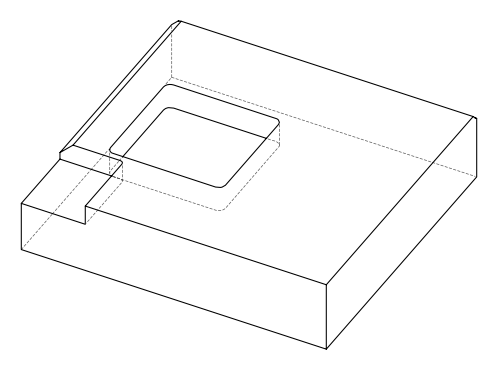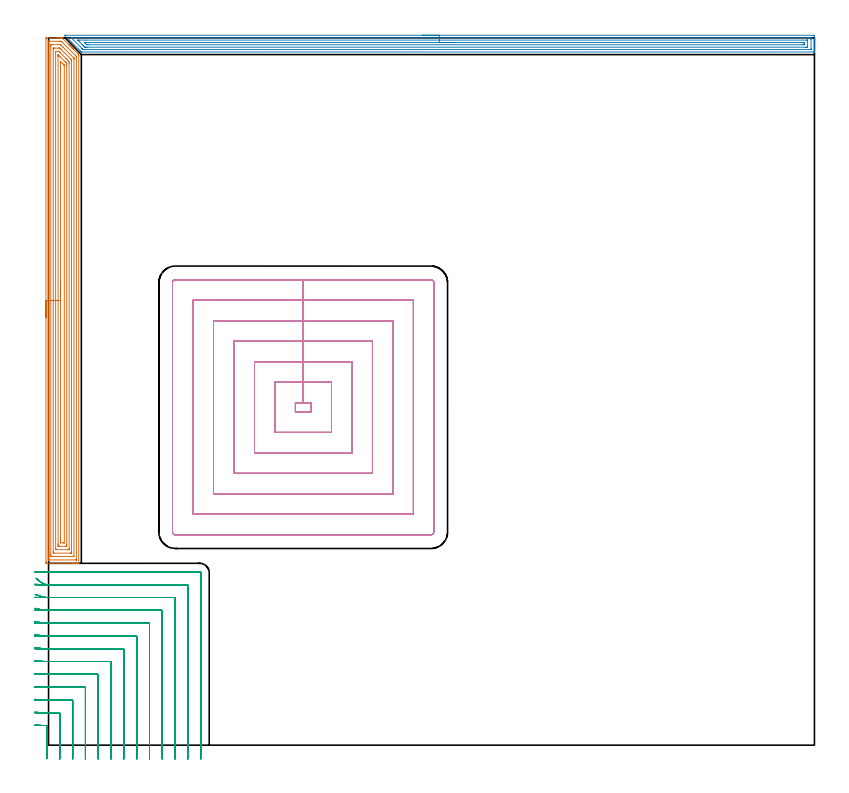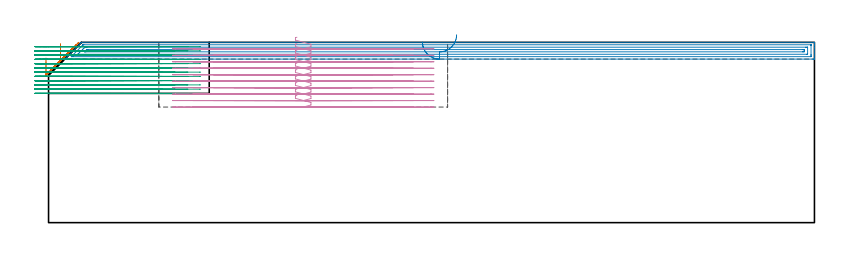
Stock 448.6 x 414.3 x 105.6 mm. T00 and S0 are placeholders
(PLAN: 4 operations, 2 tool changes, 118.7 min)
(1 AREA_MILL | FG_CHAMFER_SURFACE | UGT0205_001 | 17.45 min | 58164 mm3)
(2 AREA_MILL_1 | FG_CHAMFER_SURFACE_1 | UGT0205_001 | 14.11 min | 20755 mm3)
(3 MILL_CORNER_NOTCH_RECTANGULAR | CORNER_NOTCH_RECTANGULAR | NXT0201_013 | Follow Part, ap 2.5, ae 75% | 40.28 min | 298063 mm3)
(4 MILL_RECTANGULAR_POCKET | POCKET_RECTANGULAR_STRAIGHT | NXT0201_012 | Follow Part, ap 4, ae 75% | 46.9 min | 1057171 mm3)
(TOOL UGT0205_001 | Chamfer Mill 20 x 3 x 45 deg. | D20 FL50 Z2)
(TOOL NXT0201_013 | ENDMILL 10mm | D10 FL30 Z4)
(TOOL NXT0201_012 | ENDMILL 16mm [2P460-1600-NA 1630] | D16 FL38 Z6)
(OP 1 AREA_MILL)
G17 G21 G94 G90
T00 M6
G54
G17 G0 G90 X-1.5 Y250.4 S1061 M3
G43 Z115.6 H0
Z96.4
G94 G1 Y250.438 Z95.528 F250.
Y250.552 Z94.664
Y250.741 Z93.812
Y251.003 Z92.98
Y251.337 Z92.174
Y251.74 Z91.4
Y252.208 Z90.664
Y252.74 Z89.972
Y253.329 Z89.329
Y253.972 Z88.74
Y254.664 Z88.208
Y255.4 Z87.74
Y256.174 Z87.337
Y256.98 Z87.003
Y257.812 Z86.741
Y258.663 Z86.552
Y259.528 Z86.438
Y260.4 Z86.4
Y413.677
X-1.497 Y414.071 Z86.402
X-1.493 Y414.29 Z86.405
X-1.11 Y414.3 Z86.788
X5.03 Z92.924
X5.561 Z93.457
X5.907 Z93.803
X6.438 Z94.334
X6.784 Z94.679
X7.861 Z95.759
X7.881 Y414.298 Z95.779
X7.896 Y414.293 Z95.794
X7.929 Y414.272 Z95.827
X8.1 Y414.102 Z95.996
X8.226 Y413.974 Z96.125
X8.492 Y413.708 Z96.392
X11.71 Y410.491 Z99.609
X11.755 Y410.447 Z99.652
X11.801 Y410.399 Z99.7
X11.997 Y410.204 Z99.896
X12.047 Y410.155 Z99.944
X12.099 Y410.102 Z99.998
X12.284 Y409.917 Z100.183
X12.339 Y409.862 Z100.236
X12.397 Y409.804 Z100.296
X12.571 Y409.63 Z100.47
X12.632 Y409.57 Z100.528
X12.695 Y409.506 Z100.594
X12.858 Y409.343 Z100.757
X12.924 Y409.278 Z100.82
X12.993 Y409.208 Z100.892
X13.145 Y409.056 Z101.044
X13.216 Y408.985 Z101.113
X13.291 Y408.91 Z101.19
X13.432 Y408.768 Z101.331
X13.509 Y408.693 Z101.405
X13.588 Y408.612 Z101.488
X13.719 Y408.481 Z101.618
X13.801 Y408.401 Z101.697
X13.886 Y408.314 Z101.786
X14.006 Y408.194 Z101.905
X14.093 Y408.108 Z101.99
X14.184 Y408.016 Z102.084
X14.293 Y407.907 Z102.192
X14.386 Y407.816 Z102.282
X14.482 Y407.718 Z102.381
X14.58 Y407.62 Z102.48
X14.678 Y407.524 Z102.574
X15.848 Y406.354 Z103.744
X17.309 Y404.892 Z105.206
X17.461 Y404.739 Z105.361
X17.529 Y404.67 Z105.428
X17.699 Y404.495 Z105.586
X17.7 Y403.845 Z105.6
Y106.677
X17.697 Y106.51 Z105.588
X17.548 Y106.502 Z105.44
X17.391 Y106.5 Z105.291
X17.126 Z105.025
X16.432 Z104.327
X15.209 Z103.106
X14.678 Z102.573
X14.066 Z101.962
X-1.11 Z86.788
X-1.492 Y106.51 Z86.405
X-1.497 Y106.729 Z86.402
X-1.499 Y107.123 Z86.401
X-1.5 Y107.521 Z86.4
Y260.4
X-0.086 Z87.814
Y411.739
X-0.085 Y411.889 Z87.815
X-0.081 Y412.26 Z87.819
X-0.079 Y412.279 Z87.821
X-0.07 Y412.29 Z87.83
X0. Y412.294 Z87.9
X0.107 Y412.298 Z88.007
X0.242 Y412.3 Z88.142
X6.381 Z94.281
X6.784 Y412.297 Z94.684
X7.268 Y412.29 Z95.168
X7.466 Y412.272 Z95.366
X7.661 Y412.084 Z95.561
X7.86 Y411.889 Z95.76
X15.555 Y404.194 Z103.455
X15.902 Y403.845 Z103.802
X16.263 Y403.476 Z104.163
X16.279 Y403.424 Z104.179
X16.281 Y403.38 Z104.181
X16.284 Y403.287 Z104.184
X16.285 Y403.101 Z104.185
X16.286 Y402.952 Z104.186
X16.285 Y109.061 Z104.185
Y108.911
X16.28 Y108.54 Z104.18
X16.279 Y108.521 Z104.179
X16.27 Y108.51 Z104.17
X16.2 Y108.506 Z104.1
X16.093 Y108.502 Z103.993
X15.958 Y108.5 Z103.858
X0.17 Z88.07
X-0.016 Y108.503 Z87.884
X-0.049 Y108.506 Z87.851
X-0.079 Y108.51 Z87.821
X-0.08 Y108.554 Z87.82
X-0.084 Y108.76 Z87.816
X-0.085 Y108.911 Z87.815
X-0.086 Y109.655 Z87.814
Y260.4
X1.328 Z89.228
X1.329 Y409.404 Z89.229
X1.334 Y410.102 Z89.234
X1.335 Y410.291 Z89.235
X2.399 Y410.3 Z90.299
X6.591 Y410.299 Z94.491
X6.784 Y410.295 Z94.684
X6.977 Y410.29 Z94.877
X7.187 Y410.102 Z95.087
X7.661 Y409.637 Z95.561
X8.093 Y409.208 Z95.993
X8.539 Y408.762 Z96.439
X14.678 Y402.622 Z102.578
X14.816 Y402.481 Z102.716
X14.849 Y402.444 Z102.749
X14.863 Y402.426 Z102.763
X14.865 Y402.385 Z102.765
X14.869 Y402.255 Z102.769
X14.871 Y402.058 Z102.771
Y401.861
Y111.396
X14.866 Y110.698 Z102.766
X14.864 Y110.509 Z102.764
X13.801 Y110.5 Z101.701
X2.399 Z90.299
X1.715 Y110.502 Z89.615
X1.522 Y110.506 Z89.422
X1.335 Y110.511 Z89.235
X1.332 Y110.698 Z89.232
X1.33 Y110.894 Z89.23
X1.329 Y111.592 Z89.229
Y111.789
X1.328 Y260.4 Z89.228
X2.743 Z90.643
Y407.42
X2.744 Y407.963 Z90.644
X2.746 Y408.145 Z90.646
X2.749 Y408.281 Z90.649
X2.845 Y408.29 Z90.745
X3.276 Y408.3 Z91.176
X3.29 Z91.19
X5.907 Z93.807
X6.353 Y408.298 Z94.253
X6.46 Y408.294 Z94.36
X6.513 Y408.29 Z94.413
X6.571 Y408.268 Z94.471
X6.784 Y408.061 Z94.684
X7.431 Y407.42 Z95.331
X7.661 Y407.19 Z95.561
X12.924 Y401.927 Z100.824
X13.301 Y401.547 Z101.201
X13.395 Y401.449 Z101.295
X13.439 Y401.4 Z101.339
X13.45 Y401.344 Z101.35
X13.453 Y401.164 Z101.353
X13.457 Y400.621 Z101.357
Y113.38
X13.456 Y112.837 Z101.356
X13.454 Y112.655 Z101.354
X13.45 Y112.52 Z101.35
X13.355 Y112.51 Z101.255
X12.924 Y112.5 Z100.824
X12.91 Z100.81
X3.262 Z91.162
X2.846 Y112.508 Z90.746
X2.749 Y112.511 Z90.649
X2.746 Y112.577 Z90.646
X2.744 Y112.645 Z90.644
X2.743 Y113.029 Z90.643
Y113.38
Y260.4
X4.157 Z92.057
Y405.629
X4.161 Y406.078 Z92.061
X4.164 Y406.29 Z92.064
X4.379 Y406.296 Z92.279
X5.03 Y406.299 Z92.93
X5.254 Z93.154
X5.907 Y406.29 Z93.807
X6.117 Y406.273 Z94.017
X6.332 Y406.063 Z94.232
X6.769 Y405.633 Z94.669
X10.293 Y402.109 Z98.193
X11.17 Y401.23 Z99.07
X11.234 Y401.164 Z99.134
X12.041 Y400.276 Z99.941
X12.042 Y400.27 Z99.942
X12.043 Y399.381 Z99.943
Y115.171
X12.038 Y114.722 Z99.938
X12.036 Y114.51 Z99.936
X11.821 Y114.504 Z99.721
X11.17 Y114.501 Z99.07
X10.947 Y114.5 Z98.847
X4.807 Y114.501 Z92.707
X4.287 Y114.508 Z92.187
X4.164 Y114.511 Z92.064
X4.161 Y114.722 Z92.061
X4.157 Y115.163 Z92.057
Y260.4
X5.571 Z93.471
Y403.294
X5.573 Y403.845 Z93.473
X5.576 Y404.183 Z93.476
X5.579 Y404.29 Z93.479
X5.628 Z93.528
X5.658 Y404.282 Z93.558
X5.712 Y404.232 Z93.612
X5.907 Y404.043 Z93.807
X6.107 Y403.845 Z94.007
X6.784 Y403.168 Z94.684
X9.681 Y400.27 Z97.581
X10.293 Y399.648 Z98.193
X10.548 Y399.377 Z98.448
X10.622 Y399.286 Z98.522
X10.624 Y399.205 Z98.524
X10.627 Y399.036 Z98.527
X10.629 Y398.483 Z98.529
Y398.14
Y117.506
X10.627 Y116.955 Z98.527
X10.623 Y116.618 Z98.523
X10.62 Y116.51 Z98.52
X10.516 Y116.507 Z98.416
X10.293 Y116.503 Z98.193
X9.861 Y116.5 Z97.761
X6.353 Z94.253
X5.907 Y116.502 Z93.807
X5.759 Y116.505 Z93.659
X5.64 Y116.51 Z93.54
X5.578 Y116.523 Z93.478
X5.576 Y116.612 Z93.476
X5.573 Y116.955 Z93.473
X5.572 Y117.297 Z93.472
X5.571 Y117.848 Z93.471
Y260.4
X6.985 Z94.885
Y399.377
X6.986 Y400.064 Z94.886
X6.989 Y400.27 Z94.889
X6.992 Y400.44 Z94.892
X6.998 Y400.493 Z94.898
X7.036 Y400.458 Z94.936
X7.231 Y400.27 Z95.131
X8.539 Y398.964 Z96.439
X9.018 Y398.483 Z96.918
X9.181 Y398.312 Z97.081
X9.207 Y398.284 Z97.107
X9.21 Y398.266 Z97.11
X9.212 Y398.224 Z97.112
X9.214 Y398.138 Z97.114
Y118.742
X9.212 Y118.57 Z97.112
X9.21 Y118.528 Z97.11
X9.209 Y118.515 Z97.109
X9.171 Y118.51 Z97.071
X9.014 Y118.505 Z96.914
X8.776 Y118.501 Z96.676
X7.02 Y118.502 Z94.92
X6.999 Y118.506 Z94.899
X6.992 Y118.509 Z94.892
X6.99 Y118.533 Z94.89
X6.987 Y118.742 Z94.887
X6.985 Y119.431 Z94.885
Y119.636
Y260.4
Y261.272 Z94.923
Y262.136 Z95.037
Y262.988 Z95.226
Y263.82 Z95.488
Y264.626 Z95.822
Y265.4 Z96.225
Y266.136 Z96.694
Y266.828 Z97.225
Y267.471 Z97.814
Y268.06 Z98.457
Y268.591 Z99.15
Y269.06 Z99.885
Y269.463 Z100.659
Y269.797 Z101.465
Y270.059 Z102.297
Y270.248 Z103.149
Y270.362 Z104.014
Y270.4 Z104.885
G0 Z115.6
M5
M2
(OP 2 AREA_MILL_1)
G17 G21 G94 G90
T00 M6
G54
G17 G0 G90 X219. Y415.8 S1061 M3
G43 Z115.6 H0
Z105.8
G94 G1 X219.038 Z104.928 F250.
X219.152 Z104.064
X219.341 Z103.212
X219.603 Z102.38
X219.937 Z101.574
X220.34 Z100.8
X220.808 Z100.064
X221.34 Z99.372
X221.929 Z98.729
X222.572 Z98.14
X223.264 Z97.608
X224. Z97.14
X224.774 Z96.737
X225.58 Z96.403
X226.412 Z96.141
X227.264 Z95.952
X228.128 Z95.838
X229. Z95.8
X447.976
X448.387 Y415.796 Z95.803
X448.59 Y415.792 Z95.806
X448.6 Y415.585 Z96.013
Y409.133 Z102.462
Y407.716 Z103.88
Y407.366 Z104.229
Y406.665 Z104.935
Y406.382 Z105.218
X448.593 Y406.015 Z105.576
X448.591 Y406.003 Z105.588
X448.423 Y406. Z105.6
X19.409
X19.204 Y406.004 Z105.589
X19.183 Y406.02 Z105.574
X19.053 Y406.146 Z105.451
X18.515 Y406.685 Z104.914
X9.577 Y415.623 Z95.976
X9.447 Y415.76 Z95.839
X9.416 Y415.796 Z95.803
X9.557 Y415.8 Z95.8
X9.577
X229.
Y414.386 Z97.214
X446.239 Y414.385 Z97.215
X446.58 Y414.379 Z97.221
X446.59 Y414.269 Z97.331
X446.597 Y414.031 Z97.569
X446.599 Y413.551 Z98.049
X446.6 Y413.144 Z98.456
X446.599 Y407.844 Z103.756
X446.59 Y407.436 Z104.164
X446.588 Y407.42 Z104.18
X446.583 Y407.418 Z104.182
X446.558 Y407.416 Z104.184
X446.505 Y407.415 Z104.185
X446.4 Y407.414 Z104.186
X20.7 Y407.415 Z104.185
X20.279 Y407.42 Z104.18
X20.255 Y407.421 Z104.179
X20.224 Y407.438 Z104.162
X20.138 Y407.518 Z104.082
X20.011 Y407.641 Z103.959
X19.856 Y407.794 Z103.806
X19.4 Y408.249 Z103.351
X13.599 Y414.052 Z97.548
X13.383 Y414.274 Z97.326
X13.293 Y414.369 Z97.231
X13.599 Y414.383 Z97.217
X13.65 Y414.384 Z97.216
X14.493 Y414.386 Z97.214
X229.
Y412.972 Z98.628
X444.094 Y412.971 Z98.629
X444.401 Y412.969 Z98.631
X444.503 Y412.968 Z98.632
X444.576 Y412.965 Z98.635
X444.59 Y412.864 Z98.736
X444.595 Y412.667 Z98.933
X444.599 Y412.471 Z99.129
Y409.133 Z102.467
X444.597 Y408.939 Z102.661
X444.59 Y408.871 Z102.729
X444.584 Y408.835 Z102.765
X444.554 Y408.834 Z102.766
X444.401 Y408.831 Z102.769
X443.815 Y408.829 Z102.771
X443.507 Y408.828 Z102.772
X22.537 Y408.829 Z102.771
X21.95 Y408.83 Z102.77
X21.643 Y408.832 Z102.768
X21.337 Y408.836 Z102.764
X21.266 Y408.845 Z102.755
X21.223 Y408.884 Z102.716
X21.137 Y408.966 Z102.634
X20.967 Y409.133 Z102.467
X20.749 Y409.35 Z102.25
X20.083 Y410.016 Z101.584
X18.068 Y412.031 Z99.569
X17.435 Y412.667 Z98.933
X17.174 Y412.934 Z98.666
X17.156 Y412.965 Z98.635
X17.174 Y412.966 Z98.634
X17.761 Y412.971 Z98.629
X21.941 Y412.972 Z98.628
X229.
Y411.557 Z100.043
X441.72
X441.95 Y411.556 Z100.044
X442.473 Y411.55 Z100.05
X442.59 Y411.543 Z100.057
X442.6 Y410.9 Z100.7
X442.594 Y410.465 Z101.135
X442.59 Y410.254 Z101.346
X442.378 Y410.249 Z101.351
X441.72 Y410.244 Z101.356
X441.49 Y410.243 Z101.357
X23.201
X22.537 Y410.247 Z101.353
X22.301 Y410.25 Z101.35
X22.207 Y410.342 Z101.258
X22.107 Y410.442 Z101.158
X21.648 Y410.9 Z100.7
X21.215 Y411.341 Z100.259
X21.016 Y411.544 Z100.056
X21.116 Y411.55 Z100.05
X21.643 Y411.556 Z100.044
X21.872 Y411.557 Z100.043
X229.
X229.872 Z100.081
X230.736 Z100.195
X231.588 Z100.383
X232.42 Z100.646
X233.226 Z100.98
X234. Z101.382
X234.736 Z101.851
X235.428 Z102.382
X236.071 Z102.972
X236.66 Z103.615
X237.192 Z104.307
X237.66 Z105.043
X238.063 Z105.816
X238.397 Z106.622
X238.659 Z107.454
X238.848 Z108.306
X238.962 Z109.171
X239. Z110.043
G0 Z115.6
M5
M2
(OP 3 MILL_CORNER_NOTCH_RECTANGULAR)
G17 G21 G94 G90
T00 M6
G54
G17 G0 G90 X-0.9 Y-7.918 S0 M3
G43 Z115.6 H0
Z103.108
G94 G1 Y-4.918 F250.
Y11.016 F500.
G3 X-1.386 Y11.51 R0.5
G2 X-5. Y11.636 R90.
G1 X-7.995 Y11.801 F250.
G0 Z115.6
X6.6 Y-8.
Z103.108
G1 Y-5.
Y18.506 F500.
G3 X6.106 Y19. R0.5
G1 X-0.058
G2 X-5. Y19.148 R82.5
G1 X-7.995 Y19.328 F250.
G0 Z115.6
X14.1 Y-8.
Z103.108
G1 Y-5.
Y26.006 F500.
G3 X13.606 Y26.5 R0.5
G1 X-0.058
G2 X-5. Y26.663 R75.
G1 X-7.993 Y26.861 F250.
G0 Z115.6
X21.6 Y-8.
Z103.108
G1 Y-5.
Y33.505 F500.
G3 X21.105 Y34. R0.5
G1 X-0.058
G2 X-5. Y34.181 R67.5
G1 X-7.992 Y34.401 F250.
G0 Z115.6
X29.1 Y-8.
Z103.108
G1 Y-5.
Y41.005 F500.
G3 X28.605 Y41.5 R0.5
G1 X-0.058
G2 X-5. Y41.704 R60.
G1 X-7.99 Y41.951 F250.
G0 Z115.6
X36.6 Y-8.
Z103.108
G1 Y-5.
Y48.505 F500.
G3 X36.105 Y49. R0.5
G1 X-0.058
G2 X-5. Y49.233 R52.5
G1 X-7.987 Y49.516 F250.
G0 Z115.6
X44.1 Y-8.
Z103.108
G1 Y-5.
Y56.005 F500.
G3 X43.605 Y56.5 R0.5
G1 X-0.058
G2 X-5. Y56.772 R45.
G1 X-7.982 Y57.102 F250.
G0 Z115.6
X51.6 Y-8.
Z103.108
G1 Y-5.
Y63.504 F500.
G3 X51.104 Y64. R0.5
G1 X-0.058
G2 X-5. Y64.327 R37.5
G1 X-7.974 Y64.722 F250.
G0 Z115.6
X59.1 Y-8.
Z103.108
G1 Y-5.
Y71.004 F500.
G3 X58.604 Y71.5 R0.5
G1 X-0.058
G2 X-5. Y71.91 R30.
G1 X-7.959 Y72.404 F250.
G0 Z115.6
X66.6 Y-8.
Z103.108
G1 Y-5.
Y78.504 F500.
G3 X66.104 Y79. R0.5
G1 X-0.058
G2 X-5. Y79.549 R22.5
G1 X-7.927 Y80.208 F250.
G0 Z115.6
X74.1 Y-8.
Z103.108
G1 Y-5.
Y86.004 F500.
G3 X73.604 Y86.5 R0.5
G1 X-0.058
G2 X-5. Y87.338 R15.
G1 X-7.832 Y88.326 F250.
G0 Z115.6
X81.6 Y-8.
Z103.108
G1 Y-5.
Y93.504 F500.
G3 X81.104 Y94. R0.5
G1 X-0.058
G2 X-5. Y95.859 R7.5
G1 X-7.257 Y97.835 F250.
G0 Z115.6
X89.1 Y-8.
Z103.108
G1 Y-5.
Y101.003 F500.
G3 X88.603 Y101.5 R0.5
G1 X-0.058
X-3.058 F250.
G0 Z115.6
X-0.9 Y-7.918
Z100.617
G1 Y-4.918
Y11.016 F500.
G3 X-1.386 Y11.51 R0.5
G2 X-5. Y11.636 R90.
G1 X-7.995 Y11.801 F250.
G0 Z115.6
X6.6 Y-8.
Z100.617
G1 Y-5.
Y18.506 F500.
G3 X6.106 Y19. R0.5
G1 X-0.058
G2 X-5. Y19.148 R82.5
G1 X-7.995 Y19.328 F250.
G0 Z115.6
X14.1 Y-8.
Z100.617
G1 Y-5.
Y26.006 F500.
G3 X13.606 Y26.5 R0.5
G1 X-0.058
G2 X-5. Y26.663 R75.
G1 X-7.993 Y26.861 F250.
G0 Z115.6
X21.6 Y-8.
Z100.617
G1 Y-5.
Y33.505 F500.
G3 X21.105 Y34. R0.5
G1 X-0.058
G2 X-5. Y34.181 R67.5
G1 X-7.992 Y34.401 F250.
G0 Z115.6
X29.1 Y-8.
Z100.617
G1 Y-5.
Y41.005 F500.
G3 X28.605 Y41.5 R0.5
G1 X-0.058
G2 X-5. Y41.704 R60.
G1 X-7.99 Y41.951 F250.
G0 Z115.6
X36.6 Y-8.
Z100.617
G1 Y-5.
Y48.505 F500.
G3 X36.105 Y49. R0.5
G1 X-0.058
G2 X-5. Y49.233 R52.5
G1 X-7.987 Y49.516 F250.
G0 Z115.6
X44.1 Y-8.
Z100.617
G1 Y-5.
Y56.005 F500.
G3 X43.605 Y56.5 R0.5
G1 X-0.058
G2 X-5. Y56.772 R45.
G1 X-7.982 Y57.102 F250.
G0 Z115.6
X51.6 Y-8.
Z100.617
G1 Y-5.
Y63.504 F500.
G3 X51.104 Y64. R0.5
G1 X-0.058
G2 X-5. Y64.327 R37.5
G1 X-7.974 Y64.722 F250.
G0 Z115.6
X59.1 Y-8.
Z100.617
G1 Y-5.
Y71.004 F500.
G3 X58.604 Y71.5 R0.5
G1 X-0.058
G2 X-5. Y71.91 R30.
G1 X-7.959 Y72.404 F250.
G0 Z115.6
X66.6 Y-8.
Z100.617
G1 Y-5.
Y78.504 F500.
G3 X66.104 Y79. R0.5
G1 X-0.058
G2 X-5. Y79.549 R22.5
G1 X-7.927 Y80.208 F250.
G0 Z115.6
X74.1 Y-8.
Z100.617
G1 Y-5.
Y86.004 F500.
G3 X73.604 Y86.5 R0.5
G1 X-0.058
G2 X-5. Y87.338 R15.
G1 X-7.832 Y88.326 F250.
G0 Z115.6
X81.6 Y-8.
Z100.617
G1 Y-5.
Y93.504 F500.
G3 X81.104 Y94. R0.5
G1 X-0.058
G2 X-5. Y95.859 R7.5
G1 X-7.257 Y97.835 F250.
G0 Z115.6
X89.1 Y-8.
Z100.617
G1 Y-5.
Y101.003 F500.
G3 X88.603 Y101.5 R0.5
G1 X-0.058
X-3.058 F250.
G0 Z115.6
X-0.9 Y-7.918
Z98.125
G1 Y-4.918
Y11.016 F500.
G3 X-1.386 Y11.51 R0.5
G2 X-5. Y11.636 R90.
G1 X-7.995 Y11.801 F250.
G0 Z115.6
X6.6 Y-8.
Z98.125
G1 Y-5.
Y18.506 F500.
G3 X6.106 Y19. R0.5
G1 X-0.058
G2 X-5. Y19.148 R82.5
G1 X-7.995 Y19.328 F250.
G0 Z115.6
X14.1 Y-8.
Z98.125
G1 Y-5.
Y26.006 F500.
G3 X13.606 Y26.5 R0.5
G1 X-0.058
G2 X-5. Y26.663 R75.
G1 X-7.993 Y26.861 F250.
G0 Z115.6
X21.6 Y-8.
Z98.125
G1 Y-5.
Y33.505 F500.
G3 X21.105 Y34. R0.5
G1 X-0.058
G2 X-5. Y34.181 R67.5
G1 X-7.992 Y34.401 F250.
G0 Z115.6
X29.1 Y-8.
Z98.125
G1 Y-5.
Y41.005 F500.
G3 X28.605 Y41.5 R0.5
G1 X-0.058
G2 X-5. Y41.704 R60.
G1 X-7.99 Y41.951 F250.
G0 Z115.6
X36.6 Y-8.
Z98.125
G1 Y-5.
Y48.505 F500.
G3 X36.105 Y49. R0.5
G1 X-0.058
G2 X-5. Y49.233 R52.5
G1 X-7.987 Y49.516 F250.
G0 Z115.6
X44.1 Y-8.
Z98.125
G1 Y-5.
Y56.005 F500.
G3 X43.605 Y56.5 R0.5
G1 X-0.058
G2 X-5. Y56.772 R45.
G1 X-7.982 Y57.102 F250.
G0 Z115.6
X51.6 Y-8.
Z98.125
G1 Y-5.
Y63.504 F500.
G3 X51.104 Y64. R0.5
G1 X-0.058
G2 X-5. Y64.327 R37.5
G1 X-7.974 Y64.722 F250.
G0 Z115.6
X59.1 Y-8.
Z98.125
G1 Y-5.
Y71.004 F500.
G3 X58.604 Y71.5 R0.5
G1 X-0.058
G2 X-5. Y71.91 R30.
G1 X-7.959 Y72.404 F250.
G0 Z115.6
X66.6 Y-8.
Z98.125
G1 Y-5.
Y78.504 F500.
G3 X66.104 Y79. R0.5
G1 X-0.058
G2 X-5. Y79.549 R22.5
G1 X-7.927 Y80.208 F250.
G0 Z115.6
X74.1 Y-8.
Z98.125
G1 Y-5.
Y86.004 F500.
G3 X73.604 Y86.5 R0.5
G1 X-0.058
G2 X-5. Y87.338 R15.
G1 X-7.832 Y88.326 F250.
G0 Z115.6
X81.6 Y-8.
Z98.125
G1 Y-5.
Y93.504 F500.
G3 X81.104 Y94. R0.5
G1 X-0.058
G2 X-5. Y95.859 R7.5
G1 X-7.257 Y97.835 F250.
G0 Z115.6
X89.1 Y-8.
Z98.125
G1 Y-5.
Y101.003 F500.
G3 X88.603 Y101.5 R0.5
G1 X-0.058
X-3.058 F250.
G0 Z115.6
X-0.9 Y-7.918
Z95.633
G1 Y-4.918
Y11.012 F500.
G3 X-1.388 Y11.505 R0.5
G2 X-5. Y11.617 R90.
G1 X-7.996 Y11.769 F250.
G0 Z115.6
X6.6 Y-8.
Z95.633
G1 Y-5.
Y18.506 F500.
G3 X6.106 Y19. R0.5
G1 X-0.417
G2 X-5. Y19.127 R82.5
G1 X-7.995 Y19.294 F250.
G0 Z115.6
X14.1 Y-8.
Z95.633
G1 Y-5.
Y26.006 F500.
G3 X13.606 Y26.5 R0.5
G1 X-0.417
G2 X-5. Y26.64 R75.
G1 X-7.994 Y26.823 F250.
G0 Z115.6
X21.6 Y-8.
Z95.633
G1 Y-5.
Y33.505 F500.
G3 X21.105 Y34. R0.5
G1 X-0.417
G2 X-5. Y34.156 R67.5
G1 X-7.993 Y34.359 F250.
G0 Z115.6
X29.1 Y-8.
Z95.633
G1 Y-5.
Y41.005 F500.
G3 X28.605 Y41.5 R0.5
G1 X-0.417
G2 X-5. Y41.675 R60.
G1 X-7.991 Y41.904 F250.
G0 Z115.6
X36.6 Y-8.
Z95.633
G1 Y-5.
Y48.505 F500.
G3 X36.105 Y49. R0.5
G1 X-0.417
G2 X-5. Y49.2 R52.5
G1 X-7.989 Y49.462 F250.
G0 Z115.6
X44.1 Y-8.
Z95.633
G1 Y-5.
Y56.005 F500.
G3 X43.605 Y56.5 R0.5
G1 X-0.417
G2 X-5. Y56.734 R45.
G1 X-7.984 Y57.039 F250.
G0 Z115.6
X51.6 Y-8.
Z95.633
G1 Y-5.
Y63.504 F500.
G3 X51.104 Y64. R0.5
G1 X-0.417
G2 X-5. Y64.281 R37.5
G1 X-7.978 Y64.648 F250.
G0 Z115.6
X59.1 Y-8.
Z95.633
G1 Y-5.
Y71.004 F500.
G3 X58.604 Y71.5 R0.5
G1 X-0.417
G2 X-5. Y71.852 R30.
G1 X-7.965 Y72.31 F250.
G0 Z115.6
X66.6 Y-8.
Z95.633
G1 Y-5.
Y78.504 F500.
G3 X66.104 Y79. R0.5
G1 X-0.417
G2 X-5. Y79.472 R22.5
G1 X-7.937 Y80.083 F250.
G0 Z115.6
X74.1 Y-8.
Z95.633
G1 Y-5.
Y86.004 F500.
G3 X73.604 Y86.5 R0.5
G1 X-0.417
G2 X-5. Y87.217 R15.
G1 X-7.857 Y88.134 F250.
G0 Z115.6
X81.6 Y-8.
Z95.633
G1 Y-5.
Y93.504 F500.
G3 X81.104 Y94. R0.5
G1 X-0.417
G2 X-5. Y95.563 R7.5
G1 X-7.375 Y97.396 F250.
G0 Z115.6
X89.1 Y-8.
Z95.633
G1 Y-5.
Y101.003 F500.
G3 X88.603 Y101.5 R0.5
G1 X-0.417
X-3.417 F250.
G0 Z115.6
X-0.9 Y-7.918
Z93.142
G1 Y-4.918
Y11.006 F500.
G3 X-1.394 Y11.5 R0.5
G1 X-3.922
G2 X-5. Y11.506 R90.
G1 X-8. Y11.542 F250.
G0 Z115.6
X6.6 Y-8.
Z93.142
G1 Y-5.
Y18.506 F500.
G3 X6.106 Y19. R0.5
G1 X-3.922
G2 X-5. Y19.007 R82.5
G1 X-8. Y19.046 F250.
G0 Z115.6
X14.1 Y-8.
Z93.142
G1 Y-5.
Y26.006 F500.
G3 X13.606 Y26.5 R0.5
G1 X-3.922
G2 X-5. Y26.508 R75.
G1 X-8. Y26.551 F250.
G0 Z115.6
X21.6 Y-8.
Z93.142
G1 Y-5.
Y33.505 F500.
G3 X21.105 Y34. R0.5
G1 X-3.922
G2 X-5. Y34.009 R67.5
G1 X-8. Y34.057 F250.
G0 Z115.6
X29.1 Y-8.
Z93.142
G1 Y-5.
Y41.005 F500.
G3 X28.605 Y41.5 R0.5
G1 X-3.922
G2 X-5. Y41.51 R60.
G1 X-8. Y41.564 F250.
G0 Z115.6
X36.6 Y-8.
Z93.142
G1 Y-5.
Y48.505 F500.
G3 X36.105 Y49. R0.5
G1 X-3.922
G2 X-5. Y49.011 R52.5
G1 X-7.999 Y49.073 F250.
G0 Z115.6
X44.1 Y-8.
Z93.142
G1 Y-5.
Y56.005 F500.
G3 X43.605 Y56.5 R0.5
G1 X-3.922
G2 X-5. Y56.513 R45.
G1 X-7.999 Y56.585 F250.
G0 Z115.6
X51.6 Y-8.
Z93.142
G1 Y-5.
Y63.504 F500.
G3 X51.104 Y64. R0.5
G1 X-3.922
G2 X-5. Y64.015 R37.5
G1 X-7.999 Y64.102 F250.
G0 Z115.6
X59.1 Y-8.
Z93.142
G1 Y-5.
Y71.004 F500.
G3 X58.604 Y71.5 R0.5
G1 X-3.922
G2 X-5. Y71.519 R30.
G1 X-7.998 Y71.627 F250.
G0 Z115.6
X66.6 Y-8.
Z93.142
G1 Y-5.
Y78.504 F500.
G3 X66.104 Y79. R0.5
G1 X-3.922
G2 X-5. Y79.026 R22.5
G1 X-7.997 Y79.17 F250.
G0 Z115.6
X74.1 Y-8.
Z93.142
G1 Y-5.
Y86.004 F500.
G3 X73.604 Y86.5 R0.5
G1 X-3.922
G2 X-5. Y86.539 R15.
G1 X-7.992 Y86.754 F250.
G0 Z115.6
X81.6 Y-8.
Z93.142
G1 Y-5.
Y93.504 F500.
G3 X81.104 Y94. R0.5
G1 X-3.922
G2 X-5. Y94.078 R7.5
G1 X-7.969 Y94.509 F250.
G0 Z115.6
X89.1 Y-8.
Z93.142
G1 Y-5.
Y101.003 F500.
G3 X88.603 Y101.5 R0.5
G1 X-3.922
X-6.922 F250.
G0 Z115.6
X-0.9 Y-7.918
Z90.65
G1 Y-4.918
Y11.006 F500.
G3 X-1.394 Y11.5 R0.5
G1 X-5.
X-8. Y11.501 F250.
G0 Z115.6
X6.6 Y-8.
Z90.65
G1 Y-5.
Y18.506 F500.
G3 X6.106 Y19. R0.5
G1 X-1.394
X-5.
X-8. Y19.001 F250.
G0 Z115.6
X14.1 Y-8.
Z90.65
G1 Y-5.
Y26.006 F500.
G3 X13.606 Y26.5 R0.5
G1 X6.106
X-5.
X-8. Y26.501 F250.
G0 Z115.6
X21.6 Y-8.
Z90.65
G1 Y-5.
Y33.505 F500.
G3 X21.105 Y34. R0.5
G1 X13.606
X-5.
X-8. Y34.001 F250.
G0 Z115.6
X29.1 Y-8.
Z90.65
G1 Y-5.
Y41.005 F500.
G3 X28.605 Y41.5 R0.5
G1 X21.105
X-5.
X-8. Y41.501 F250.
G0 Z115.6
X36.6 Y-8.
Z90.65
G1 Y-5.
Y48.505 F500.
G3 X36.105 Y49. R0.5
G1 X28.605
X-5.
X-8. Y49.002 F250.
G0 Z115.6
X44.1 Y-8.
Z90.65
G1 Y-5.
Y56.005 F500.
G3 X43.605 Y56.5 R0.5
G1 X36.105
X-5.
X-8. Y56.502 F250.
G0 Z115.6
X51.6 Y-8.
Z90.65
G1 Y-5.
Y63.504 F500.
G3 X51.104 Y64. R0.5
G1 X43.605
X-5.
X-8. Y64.002 F250.
G0 Z115.6
X59.1 Y-8.
Z90.65
G1 Y-5.
Y71.004 F500.
G3 X58.604 Y71.5 R0.5
G1 X51.104
X-5.
X-8. Y71.503 F250.
G0 Z115.6
X66.6 Y-8.
Z90.65
G1 Y-5.
Y78.504 F500.
G3 X66.104 Y79. R0.5
G1 X58.604
X-5.
X-8. Y79.004 F250.
G0 Z115.6
X74.1 Y-8.
Z90.65
G1 Y-5.
Y86.004 F500.
G3 X73.604 Y86.5 R0.5
G1 X66.104
X-5.
X-8. Y86.506 F250.
G0 Z115.6
X81.6 Y-8.
Z90.65
G1 Y-5.
Y93.504 F500.
G3 X81.104 Y94. R0.5
G1 X73.604
X-5.
X-8. Y94.012 F250.
G0 Z115.6
X89.1 Y-8.
Z90.65
G1 Y-5.
Y101.003 F500.
G3 X88.603 Y101.5 R0.5
G1 X-4.97
X-7.97 F250.
G0 Z115.6
X-0.9 Y-7.918
Z88.158
G1 Y-4.918
Y11.006 F500.
G3 X-1.394 Y11.5 R0.5
G1 X-5.
X-8. F250.
G0 Z115.6
X6.6 Y-8.
Z88.158
G1 Y-5.
Y18.506 F500.
G3 X6.106 Y19. R0.5
G1 X-5.
X-8. F250.
G0 Z115.6
X14.1 Y-8.
Z88.158
G1 Y-5.
Y26.006 F500.
G3 X13.606 Y26.5 R0.5
G1 X-5.
X-8. F250.
G0 Z115.6
X21.6 Y-8.
Z88.158
G1 Y-5.
Y33.505 F500.
G3 X21.105 Y34. R0.5
G1 X-5.
X-8. F250.
G0 Z115.6
X29.1 Y-8.
Z88.158
G1 Y-5.
Y41.005 F500.
G3 X28.605 Y41.5 R0.5
G1 X-5.
X-8. F250.
G0 Z115.6
X36.6 Y-8.
Z88.158
G1 Y-5.
Y48.505 F500.
G3 X36.105 Y49. R0.5
G1 X-5.
X-8. F250.
G0 Z115.6
X44.1 Y-8.
Z88.158
G1 Y-5.
Y56.005 F500.
G3 X43.605 Y56.5 R0.5
G1 X-5.
X-8. F250.
G0 Z115.6
X51.6 Y-8.
Z88.158
G1 Y-5.
Y63.504 F500.
G3 X51.104 Y64. R0.5
G1 X-5.
X-8. F250.
G0 Z115.6
X59.1 Y-8.
Z88.158
G1 Y-5.
Y71.004 F500.
G3 X58.604 Y71.5 R0.5
G1 X-5.
X-8. F250.
G0 Z115.6
X66.6 Y-8.
Z88.158
G1 Y-5.
Y78.504 F500.
G3 X66.104 Y79. R0.5
G1 X-5.
X-8. F250.
G0 Z115.6
X74.1 Y-8.
Z88.158
G1 Y-5.
Y86.004 F500.
G3 X73.604 Y86.5 R0.5
G1 X-5.
X-8. F250.
G0 Z115.6
X81.6 Y-8.
Z88.158
G1 Y-5.
Y93.504 F500.
G3 X81.104 Y94. R0.5
G1 X-5.
X-8. F250.
G0 Z115.6
X89.1 Y-8.
Z88.158
G1 Y-5.
Y101.003 F500.
G3 X88.603 Y101.5 R0.5
G1 X-5.
X-8. F250.
G0 Z115.6
X-0.9 Y-7.918
Z85.667
G1 Y-4.918
Y11.006 F500.
G3 X-1.394 Y11.5 R0.5
G1 X-5.
X-8. F250.
G0 Z115.6
X6.6 Y-8.
Z85.667
G1 Y-5.
Y18.506 F500.
G3 X6.106 Y19. R0.5
G1 X-5.
X-8. F250.
G0 Z115.6
X14.1 Y-8.
Z85.667
G1 Y-5.
Y26.006 F500.
G3 X13.606 Y26.5 R0.5
G1 X-5.
X-8. F250.
G0 Z115.6
X21.6 Y-8.
Z85.667
G1 Y-5.
Y33.505 F500.
G3 X21.105 Y34. R0.5
G1 X-5.
X-8. F250.
G0 Z115.6
X29.1 Y-8.
Z85.667
G1 Y-5.
Y41.005 F500.
G3 X28.605 Y41.5 R0.5
G1 X-5.
X-8. F250.
G0 Z115.6
X36.6 Y-8.
Z85.667
G1 Y-5.
Y48.505 F500.
G3 X36.105 Y49. R0.5
G1 X-5.
X-8. F250.
G0 Z115.6
X44.1 Y-8.
Z85.667
G1 Y-5.
Y56.005 F500.
G3 X43.605 Y56.5 R0.5
G1 X-5.
X-8. F250.
G0 Z115.6
X51.6 Y-8.
Z85.667
G1 Y-5.
Y63.504 F500.
G3 X51.104 Y64. R0.5
G1 X-5.
X-8. F250.
G0 Z115.6
X59.1 Y-8.
Z85.667
G1 Y-5.
Y71.004 F500.
G3 X58.604 Y71.5 R0.5
G1 X-5.
X-8. F250.
G0 Z115.6
X66.6 Y-8.
Z85.667
G1 Y-5.
Y78.504 F500.
G3 X66.104 Y79. R0.5
G1 X-5.
X-8. F250.
G0 Z115.6
X74.1 Y-8.
Z85.667
G1 Y-5.
Y86.004 F500.
G3 X73.604 Y86.5 R0.5
G1 X-5.
X-8. F250.
G0 Z115.6
X81.6 Y-8.
Z85.667
G1 Y-5.
Y93.504 F500.
G3 X81.104 Y94. R0.5
G1 X-5.
X-8. F250.
G0 Z115.6
X89.1 Y-8.
Z85.667
G1 Y-5.
Y101.003 F500.
G3 X88.603 Y101.5 R0.5
G1 X-5.
X-8. F250.
G0 Z115.6
X-0.9 Y-7.918
Z83.175
G1 Y-4.918
Y11.006 F500.
G3 X-1.394 Y11.5 R0.5
G1 X-5.
X-8. F250.
G0 Z115.6
X6.6 Y-8.
Z83.175
G1 Y-5.
Y18.506 F500.
G3 X6.106 Y19. R0.5
G1 X-5.
X-8. F250.
G0 Z115.6
X14.1 Y-8.
Z83.175
G1 Y-5.
Y26.006 F500.
G3 X13.606 Y26.5 R0.5
G1 X-5.
X-8. F250.
G0 Z115.6
X21.6 Y-8.
Z83.175
G1 Y-5.
Y33.505 F500.
G3 X21.105 Y34. R0.5
G1 X-5.
X-8. F250.
G0 Z115.6
X29.1 Y-8.
Z83.175
G1 Y-5.
Y41.005 F500.
G3 X28.605 Y41.5 R0.5
G1 X-5.
X-8. F250.
G0 Z115.6
X36.6 Y-8.
Z83.175
G1 Y-5.
Y48.505 F500.
G3 X36.105 Y49. R0.5
G1 X-5.
X-8. F250.
G0 Z115.6
X44.1 Y-8.
Z83.175
G1 Y-5.
Y56.005 F500.
G3 X43.605 Y56.5 R0.5
G1 X-5.
X-8. F250.
G0 Z115.6
X51.6 Y-8.
Z83.175
G1 Y-5.
Y63.504 F500.
G3 X51.104 Y64. R0.5
G1 X-5.
X-8. F250.
G0 Z115.6
X59.1 Y-8.
Z83.175
G1 Y-5.
Y71.004 F500.
G3 X58.604 Y71.5 R0.5
G1 X-5.
X-8. F250.
G0 Z115.6
X66.6 Y-8.
Z83.175
G1 Y-5.
Y78.504 F500.
G3 X66.104 Y79. R0.5
G1 X-5.
X-8. F250.
G0 Z115.6
X74.1 Y-8.
Z83.175
G1 Y-5.
Y86.004 F500.
G3 X73.604 Y86.5 R0.5
G1 X-5.
X-8. F250.
G0 Z115.6
X81.6 Y-8.
Z83.175
G1 Y-5.
Y93.504 F500.
G3 X81.104 Y94. R0.5
G1 X-5.
X-8. F250.
G0 Z115.6
X89.1 Y-8.
Z83.175
G1 Y-5.
Y101.003 F500.
G3 X88.603 Y101.5 R0.5
G1 X-5.
X-8. F250.
G0 Z115.6
X-0.9 Y-7.918
Z80.683
G1 Y-4.918
Y11.006 F500.
G3 X-1.394 Y11.5 R0.5
G1 X-5.
X-8. F250.
G0 Z115.6
X6.6 Y-8.
Z80.683
G1 Y-5.
Y18.506 F500.
G3 X6.106 Y19. R0.5
G1 X-5.
X-8. F250.
G0 Z115.6
X14.1 Y-8.
Z80.683
G1 Y-5.
Y26.006 F500.
G3 X13.606 Y26.5 R0.5
G1 X-5.
X-8. F250.
G0 Z115.6
X21.6 Y-8.
Z80.683
G1 Y-5.
Y33.505 F500.
G3 X21.105 Y34. R0.5
G1 X-5.
X-8. F250.
G0 Z115.6
X29.1 Y-8.
Z80.683
G1 Y-5.
Y41.005 F500.
G3 X28.605 Y41.5 R0.5
G1 X-5.
X-8. F250.
G0 Z115.6
X36.6 Y-8.
Z80.683
G1 Y-5.
Y48.505 F500.
G3 X36.105 Y49. R0.5
G1 X-5.
X-8. F250.
G0 Z115.6
X44.1 Y-8.
Z80.683
G1 Y-5.
Y56.005 F500.
G3 X43.605 Y56.5 R0.5
G1 X-5.
X-8. F250.
G0 Z115.6
X51.6 Y-8.
Z80.683
G1 Y-5.
Y63.504 F500.
G3 X51.104 Y64. R0.5
G1 X-5.
X-8. F250.
G0 Z115.6
X59.1 Y-8.
Z80.683
G1 Y-5.
Y71.004 F500.
G3 X58.604 Y71.5 R0.5
G1 X-5.
X-8. F250.
G0 Z115.6
X66.6 Y-8.
Z80.683
G1 Y-5.
Y78.504 F500.
G3 X66.104 Y79. R0.5
G1 X-5.
X-8. F250.
G0 Z115.6
X74.1 Y-8.
Z80.683
G1 Y-5.
Y86.004 F500.
G3 X73.604 Y86.5 R0.5
G1 X-5.
X-8. F250.
G0 Z115.6
X81.6 Y-8.
Z80.683
G1 Y-5.
Y93.504 F500.
G3 X81.104 Y94. R0.5
G1 X-5.
X-8. F250.
G0 Z115.6
X89.1 Y-8.
Z80.683
G1 Y-5.
Y101.003 F500.
G3 X88.603 Y101.5 R0.5
G1 X-5.
X-8. F250.
G0 Z115.6
X-0.9 Y-7.918
Z78.192
G1 Y-4.918
Y11.006 F500.
G3 X-1.394 Y11.5 R0.5
G1 X-5.
X-8. F250.
G0 Z115.6
X6.6 Y-8.
Z78.192
G1 Y-5.
Y18.506 F500.
G3 X6.106 Y19. R0.5
G1 X-5.
X-8. F250.
G0 Z115.6
X14.1 Y-8.
Z78.192
G1 Y-5.
Y26.006 F500.
G3 X13.606 Y26.5 R0.5
G1 X-5.
X-8. F250.
G0 Z115.6
X21.6 Y-8.
Z78.192
G1 Y-5.
Y33.505 F500.
G3 X21.105 Y34. R0.5
G1 X-5.
X-8. F250.
G0 Z115.6
X29.1 Y-8.
Z78.192
G1 Y-5.
Y41.005 F500.
G3 X28.605 Y41.5 R0.5
G1 X-5.
X-8. F250.
G0 Z115.6
X36.6 Y-8.
Z78.192
G1 Y-5.
Y48.505 F500.
G3 X36.105 Y49. R0.5
G1 X-5.
X-8. F250.
G0 Z115.6
X44.1 Y-8.
Z78.192
G1 Y-5.
Y56.005 F500.
G3 X43.605 Y56.5 R0.5
G1 X-5.
X-8. F250.
G0 Z115.6
X51.6 Y-8.
Z78.192
G1 Y-5.
Y63.504 F500.
G3 X51.104 Y64. R0.5
G1 X-5.
X-8. F250.
G0 Z115.6
X59.1 Y-8.
Z78.192
G1 Y-5.
Y71.004 F500.
G3 X58.604 Y71.5 R0.5
G1 X-5.
X-8. F250.
G0 Z115.6
X66.6 Y-8.
Z78.192
G1 Y-5.
Y78.504 F500.
G3 X66.104 Y79. R0.5
G1 X-5.
X-8. F250.
G0 Z115.6
X74.1 Y-8.
Z78.192
G1 Y-5.
Y86.004 F500.
G3 X73.604 Y86.5 R0.5
G1 X-5.
X-8. F250.
G0 Z115.6
X81.6 Y-8.
Z78.192
G1 Y-5.
Y93.504 F500.
G3 X81.104 Y94. R0.5
G1 X-5.
X-8. F250.
G0 Z115.6
X89.1 Y-8.
Z78.192
G1 Y-5.
Y101.003 F500.
G3 X88.603 Y101.5 R0.5
G1 X-5.
X-8. F250.
G0 Z115.6
X-0.9 Y-7.918
Z75.7
G1 Y-4.918
Y11.006 F500.
G3 X-1.394 Y11.5 R0.5
G1 X-5.
X-8. F250.
G0 Z115.6
X6.6 Y-8.
Z75.7
G1 Y-5.
Y18.506 F500.
G3 X6.106 Y19. R0.5
G1 X-5.
X-8. F250.
G0 Z115.6
X14.1 Y-8.
Z75.7
G1 Y-5.
Y26.006 F500.
G3 X13.606 Y26.5 R0.5
G1 X-5.
X-8. F250.
G0 Z115.6
X21.6 Y-8.
Z75.7
G1 Y-5.
Y33.505 F500.
G3 X21.105 Y34. R0.5
G1 X-5.
X-8. F250.
G0 Z115.6
X29.1 Y-8.
Z75.7
G1 Y-5.
Y41.005 F500.
G3 X28.605 Y41.5 R0.5
G1 X-5.
X-8. F250.
G0 Z115.6
X36.6 Y-8.
Z75.7
G1 Y-5.
Y48.505 F500.
G3 X36.105 Y49. R0.5
G1 X-5.
X-8. F250.
G0 Z115.6
X44.1 Y-8.
Z75.7
G1 Y-5.
Y56.005 F500.
G3 X43.605 Y56.5 R0.5
G1 X-5.
X-8. F250.
G0 Z115.6
X51.6 Y-8.
Z75.7
G1 Y-5.
Y63.504 F500.
G3 X51.104 Y64. R0.5
G1 X-5.
X-8. F250.
G0 Z115.6
X59.1 Y-8.
Z75.7
G1 Y-5.
Y71.004 F500.
G3 X58.604 Y71.5 R0.5
G1 X-5.
X-8. F250.
G0 Z115.6
X66.6 Y-8.
Z75.7
G1 Y-5.
Y78.504 F500.
G3 X66.104 Y79. R0.5
G1 X-5.
X-8. F250.
G0 Z115.6
X74.1 Y-8.
Z75.7
G1 Y-5.
Y86.004 F500.
G3 X73.604 Y86.5 R0.5
G1 X-5.
X-8. F250.
G0 Z115.6
X81.6 Y-8.
Z75.7
G1 Y-5.
Y93.504 F500.
G3 X81.104 Y94. R0.5
G1 X-5.
X-8. F250.
G0 Z115.6
X89.1 Y-8.
Z75.7
G1 Y-5.
Y101.003 F500.
G3 X88.603 Y101.5 R0.5
G1 X-5.
X-8. F250.
G0 Z115.6
M5
M2
(OP 4 MILL_RECTANGULAR_POCKET)
G17 G21 G94 G90
T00 M6
G54
G17 G0 G90 X145.491 Y200.6 S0 M3
G43 Z115.6 H1
Z108.6
G94 G1 X144.6 Z108.361 F250.
Y195.2 Z106.914
X153.7 Z104.476
Y200.6 Z103.029
X149.15 Z101.81
X144.6 F500.
Y195.2
X153.7
Y200.6
X149.15
Y212.6
X132.6
Y183.2
X165.7
Y212.6
X149.15
Y224.6
X120.6
Y171.2
X177.7
Y224.6
X149.15
Y236.6
X108.6
Y159.2
X189.7
Y236.6
X149.15
Y248.6
X96.6
Y147.2
X201.7
Y248.6
X149.15
Y260.6
X84.6
Y135.2
X213.7
Y260.6
X149.15
Y272.6
X74.3
G3 X72.6 Y270.9 R1.7
G1 Y124.9
G3 X74.3 Y123.2 R1.7
G1 X224.
G3 X225.7 Y124.9 R1.7
G1 Y270.9
G3 X224. Y272.6 R1.7
G1 X149.15
X148.15
G0 X145.491 Y200.6 Z104.81
G1 X144.6 Z104.571 F250.
Y195.2 Z103.124
X153.7 Z100.686
Y200.6 Z99.239
X149.15 Z98.02
X144.6 F500.
Y195.2
X153.7
Y200.6
X149.15
Y212.6
X132.6
Y183.2
X165.7
Y212.6
X149.15
Y224.6
X120.6
Y171.2
X177.7
Y224.6
X149.15
Y236.6
X108.6
Y159.2
X189.7
Y236.6
X149.15
Y248.6
X96.6
Y147.2
X201.7
Y248.6
X149.15
Y260.6
X84.6
Y135.2
X213.7
Y260.6
X149.15
Y272.6
X74.3
G3 X72.6 Y270.9 R1.7
G1 Y124.9
G3 X74.3 Y123.2 R1.7
G1 X224.
G3 X225.7 Y124.9 R1.7
G1 Y270.9
G3 X224. Y272.6 R1.7
G1 X149.15
X148.15
G0 X145.491 Y200.6 Z101.02
G1 X144.6 Z100.781 F250.
Y195.2 Z99.334
X153.7 Z96.896
Y200.6 Z95.449
X149.15 Z94.23
X144.6 F500.
Y195.2
X153.7
Y200.6
X149.15
Y212.6
X132.6
Y183.2
X165.7
Y212.6
X149.15
Y224.6
X120.6
Y171.2
X177.7
Y224.6
X149.15
Y236.6
X108.6
Y159.2
X189.7
Y236.6
X149.15
Y248.6
X96.6
Y147.2
X201.7
Y248.6
X149.15
Y260.6
X84.6
Y135.2
X213.7
Y260.6
X149.15
Y272.6
X74.3
G3 X72.6 Y270.9 R1.7
G1 Y124.9
G3 X74.3 Y123.2 R1.7
G1 X224.
G3 X225.7 Y124.9 R1.7
G1 Y270.9
G3 X224. Y272.6 R1.7
G1 X149.15
X148.15
G0 X145.491 Y200.6 Z97.23
G1 X144.6 Z96.991 F250.
Y195.2 Z95.544
X153.7 Z93.106
Y200.6 Z91.659
X149.15 Z90.44
X144.6 F500.
Y195.2
X153.7
Y200.6
X149.15
Y212.6
X132.6
Y183.2
X165.7
Y212.6
X149.15
Y224.6
X120.6
Y171.2
X177.7
Y224.6
X149.15
Y236.6
X108.6
Y159.2
X189.7
Y236.6
X149.15
Y248.6
X96.6
Y147.2
X201.7
Y248.6
X149.15
Y260.6
X84.6
Y135.2
X213.7
Y260.6
X149.15
Y272.6
X74.3
G3 X72.6 Y270.9 R1.7
G1 Y124.9
G3 X74.3 Y123.2 R1.7
G1 X224.
G3 X225.7 Y124.9 R1.7
G1 Y270.9
G3 X224. Y272.6 R1.7
G1 X149.15
X148.15
G0 X145.491 Y200.6 Z93.44
G1 X144.6 Z93.201 F250.
Y195.2 Z91.754
X153.7 Z89.316
Y200.6 Z87.869
X149.15 Z86.65
X144.6 F500.
Y195.2
X153.7
Y200.6
X149.15
Y212.6
X132.6
Y183.2
X165.7
Y212.6
X149.15
Y224.6
X120.6
Y171.2
X177.7
Y224.6
X149.15
Y236.6
X108.6
Y159.2
X189.7
Y236.6
X149.15
Y248.6
X96.6
Y147.2
X201.7
Y248.6
X149.15
Y260.6
X84.6
Y135.2
X213.7
Y260.6
X149.15
Y272.6
X74.3
G3 X72.6 Y270.9 R1.7
G1 Y124.9
G3 X74.3 Y123.2 R1.7
G1 X224.
G3 X225.7 Y124.9 R1.7
G1 Y270.9
G3 X224. Y272.6 R1.7
G1 X149.15
X148.15
G0 X145.491 Y200.6 Z89.65
G1 X144.6 Z89.411 F250.
Y195.2 Z87.964
X153.7 Z85.526
Y200.6 Z84.079
X149.15 Z82.86
X144.6 F500.
Y195.2
X153.7
Y200.6
X149.15
Y212.6
X132.6
Y183.2
X165.7
Y212.6
X149.15
Y224.6
X120.6
Y171.2
X177.7
Y224.6
X149.15
Y236.6
X108.6
Y159.2
X189.7
Y236.6
X149.15
Y248.6
X96.6
Y147.2
X201.7
Y248.6
X149.15
Y260.6
X84.6
Y135.2
X213.7
Y260.6
X149.15
Y272.6
X74.3
G3 X72.6 Y270.9 R1.7
G1 Y124.9
G3 X74.3 Y123.2 R1.7
G1 X224.
G3 X225.7 Y124.9 R1.7
G1 Y270.9
G3 X224. Y272.6 R1.7
G1 X149.15
X148.15
G0 X145.491 Y200.6 Z85.86
G1 X144.6 Z85.621 F250.
Y195.2 Z84.174
X153.7 Z81.736
Y200.6 Z80.289
X149.15 Z79.07
X144.6 F500.
Y195.2
X153.7
Y200.6
X149.15
Y212.6
X132.6
Y183.2
X165.7
Y212.6
X149.15
Y224.6
X120.6
Y171.2
X177.7
Y224.6
X149.15
Y236.6
X108.6
Y159.2
X189.7
Y236.6
X149.15
Y248.6
X96.6
Y147.2
X201.7
Y248.6
X149.15
Y260.6
X84.6
Y135.2
X213.7
Y260.6
X149.15
Y272.6
X74.3
G3 X72.6 Y270.9 R1.7
G1 Y124.9
G3 X74.3 Y123.2 R1.7
G1 X224.
G3 X225.7 Y124.9 R1.7
G1 Y270.9
G3 X224. Y272.6 R1.7
G1 X149.15
X148.15
G0 X145.491 Y200.6 Z82.07
G1 X144.6 Z81.831 F250.
Y195.2 Z80.384
X153.7 Z77.946
Y200.6 Z76.499
X149.15 Z75.28
X144.6 F500.
Y195.2
X153.7
Y200.6
X149.15
Y212.6
X132.6
Y183.2
X165.7
Y212.6
X149.15
Y224.6
X120.6
Y171.2
X177.7
Y224.6
X149.15
Y236.6
X108.6
Y159.2
X189.7
Y236.6
X149.15
Y248.6
X96.6
Y147.2
X201.7
Y248.6
X149.15
Y260.6
X84.6
Y135.2
X213.7
Y260.6
X149.15
Y272.6
X74.3
G3 X72.6 Y270.9 R1.7
G1 Y124.9
G3 X74.3 Y123.2 R1.7
G1 X224.
G3 X225.7 Y124.9 R1.7
G1 Y270.9
G3 X224. Y272.6 R1.7
G1 X149.15
X148.15
G0 X145.491 Y200.6 Z78.28
G1 X144.6 Z78.041 F250.
Y195.2 Z76.594
X153.7 Z74.156
Y200.6 Z72.709
X149.15 Z71.49
X144.6 F500.
Y195.2
X153.7
Y200.6
X149.15
Y212.6
X132.6
Y183.2
X165.7
Y212.6
X149.15
Y224.6
X120.6
Y171.2
X177.7
Y224.6
X149.15
Y236.6
X108.6
Y159.2
X189.7
Y236.6
X149.15
Y248.6
X96.6
Y147.2
X201.7
Y248.6
X149.15
Y260.6
X84.6
Y135.2
X213.7
Y260.6
X149.15
Y272.6
X74.3
G3 X72.6 Y270.9 R1.7
G1 Y124.9
G3 X74.3 Y123.2 R1.7
G1 X224.
G3 X225.7 Y124.9 R1.7
G1 Y270.9
G3 X224. Y272.6 R1.7
G1 X149.15
X148.15
G0 X145.491 Y200.6 Z74.49
G1 X144.6 Z74.251 F250.
Y195.2 Z72.804
X153.7 Z70.366
Y200.6 Z68.919
X149.15 Z67.7
X144.6 F500.
Y195.2
X153.7
Y200.6
X149.15
Y212.6
X132.6
Y183.2
X165.7
Y212.6
X149.15
Y224.6
X120.6
Y171.2
X177.7
Y224.6
X149.15
Y236.6
X108.6
Y159.2
X189.7
Y236.6
X149.15
Y248.6
X96.6
Y147.2
X201.7
Y248.6
X149.15
Y260.6
X84.6
Y135.2
X213.7
Y260.6
X149.15
Y272.6
X74.3
G3 X72.6 Y270.9 R1.7
G1 Y124.9
G3 X74.3 Y123.2 R1.7
G1 X224.
G3 X225.7 Y124.9 R1.7
G1 Y270.9
G3 X224. Y272.6 R1.7
G1 X149.15
X148.15
G0 Z115.6
M5
M2
